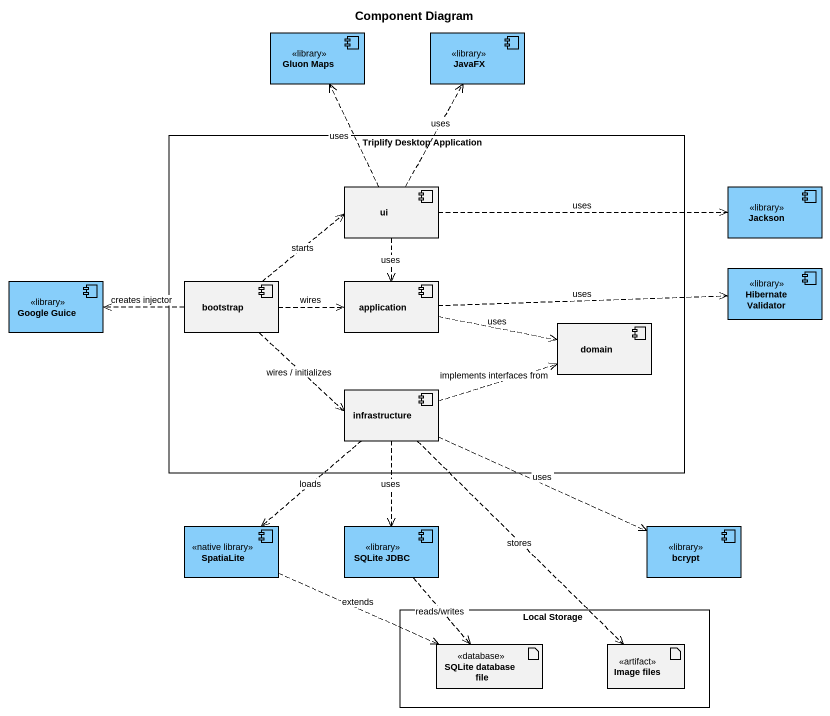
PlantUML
@startuml
title Component Diagram
component "Gluon Maps" as Gluon_Maps <<library>> #87CEFA
component JavaFX <<library>> #87CEFA
rectangle "Triplify Desktop Application" as Triplify_Desktop_Application {
  component ui
  component bootstrap
  component application
  component domain
  component infrastructure
}
component Jackson <<library>> #87CEFA
component "Hibernate Validator" as Hibernate_Validator <<library>> #87CEFA
component "Google Guice" as Google_Guice <<library>> #87CEFA
component SpatiaLite <<native library>> #87CEFA
component "SQLite JDBC" as SQLite_JDBC <<library>> #87CEFA
component bcrypt <<library>> #87CEFA
rectangle "Local Storage" as Local_Storage {
  artifact "SQLite database file" as SQLite_database_file <<database>>
  artifact "Image files" as Image_files <<artifact>>
}
ui .up.> Gluon_Maps : uses
ui .up.> JavaFX : uses
ui .right.> Jackson : uses
ui ..> application : uses
bootstrap .right.> ui : starts
bootstrap .left.> Google_Guice : creates injector
bootstrap .right.> application : wires
bootstrap ..> infrastructure : wires / initializes
application .right.> Hibernate_Validator : uses
application .right.> domain : uses
infrastructure .right.> domain : implements interfaces from
infrastructure ..> SpatiaLite : loads
infrastructure ..> SQLite_JDBC : uses
infrastructure .right.> bcrypt : uses
infrastructure ..> Image_files : stores
SpatiaLite .right.> SQLite_database_file : extends
SQLite_JDBC ..> SQLite_database_file : reads/writes
@enduml
